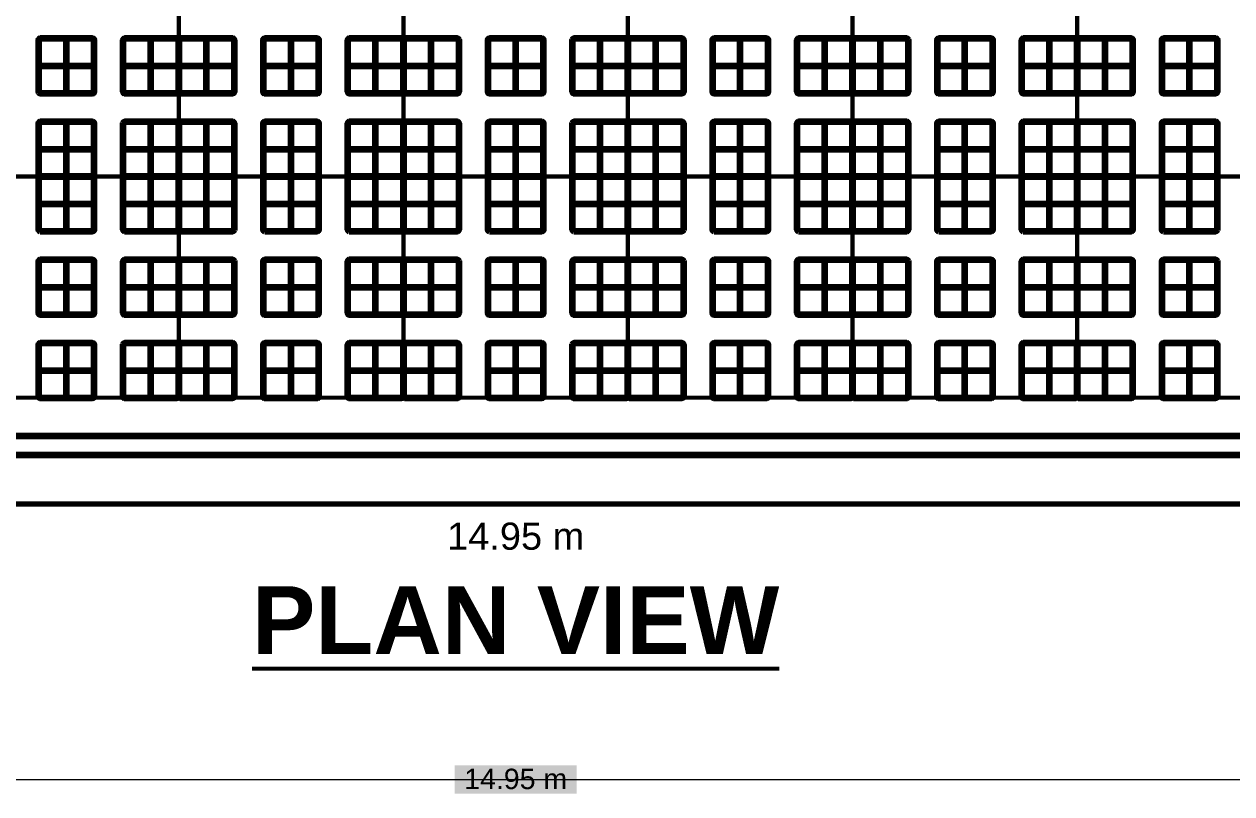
# Model space of a CAD drawing. Header units: millimetres. Extents: x 0 to 286, y 0 to 148.
# Drawn here: x 111.2 to 201, y 0.1 to 57.3 of the extents above; entities that cross this region are included whole.
import ezdxf

# ---------------------------------------------------------------- set-up
doc = ezdxf.new("R2010")
doc.units = ezdxf.units.MM
for name, color, linetype in [('FILL', 7, 'Continuous'), ('LINES', 7, 'Continuous'), ('TEXT', 7, 'Continuous')]:
    doc.layers.add(name, color=color, linetype=linetype)
doc.styles.add('ARIAL', font='arial.ttf')
doc.styles.add('ARIAL_BOLD', font='arialbd.ttf')

msp = doc.modelspace()

# ---------------------------------------------------------------- hatches: boundary and pattern name
at = {"layer": 'FILL', "true_color": 0xffffff}
msp.add_hatch(color=7, dxfattribs=at).paths.add_polyline_path([(143.218, 2.224), (152.277, 2.224), (152.277, 0.108), (143.218, 0.108)])

# ---------------------------------------------------------------- linework, layer by layer
at = {"layer": 'LINES', "lineweight": 106}
for p, q in [((114.335, 52.189), (114.335, 56.248)), ((120.617, 52.189), (120.617, 56.248)), ((124.76, 52.189), (124.76, 56.248)), ((131.041, 52.189), (131.041, 56.248)), ((137.323, 52.189), (137.323, 56.248)), ((141.466, 52.189), (141.466, 56.248)), ((147.747, 52.189), (147.747, 56.248)), ((154.029, 52.189), (154.029, 56.248)), ((158.172, 52.189), (158.172, 56.248)), ((164.453, 52.189), (164.453, 56.248)), ((170.735, 52.189), (170.735, 56.248)), ((174.878, 52.189), (174.878, 56.248)), ((181.159, 52.189), (181.159, 56.248)), ((187.441, 52.189), (187.441, 56.248)), ((191.584, 52.189), (191.584, 56.248)), ((197.865, 52.189), (197.865, 56.248)), ((112.264, 54.219), (116.407, 54.219)), ((118.545, 54.219), (122.688, 54.219)), ((122.688, 54.219), (126.831, 54.219)), ((128.97, 54.219), (133.113, 54.219)), ((135.251, 54.219), (139.394, 54.219)), ((139.394, 54.219), (143.537, 54.219)), ((145.676, 54.219), (149.819, 54.219)), ((151.957, 54.219), (156.1, 54.219)), ((156.1, 54.219), (160.243, 54.219)), ((162.382, 54.219), (166.525, 54.219)), ((168.663, 54.219), (172.806, 54.219)), ((172.806, 54.219), (176.949, 54.219)), ((179.088, 54.219), (183.231, 54.219)), ((185.369, 54.219), (189.512, 54.219)), ((189.512, 54.219), (193.655, 54.219)), ((195.794, 54.219), (199.937, 54.219)), ((114.335, 45.992), (114.335, 50.051)), ((120.617, 45.992), (120.617, 50.051)), ((124.76, 45.992), (124.76, 50.051)), ((131.041, 45.992), (131.041, 50.051)), ((137.323, 45.992), (137.323, 50.051)), ((141.466, 45.992), (141.466, 50.051)), ((147.747, 45.992), (147.747, 50.051)), ((154.029, 45.992), (154.029, 50.051)), ((158.172, 45.992), (158.172, 50.051)), ((164.453, 45.992), (164.453, 50.051)), ((170.735, 45.992), (170.735, 50.051)), ((174.878, 45.992), (174.878, 50.051)), ((181.159, 45.992), (181.159, 50.051)), ((187.441, 45.992), (187.441, 50.051)), ((191.584, 45.992), (191.584, 50.051)), ((197.865, 45.992), (197.865, 50.051)), ((112.264, 48.021), (116.407, 48.021)), ((118.545, 48.021), (122.688, 48.021)), ((122.688, 48.021), (126.831, 48.021)), ((128.97, 48.021), (133.113, 48.021)), ((135.251, 48.021), (139.394, 48.021)), ((139.394, 48.021), (143.537, 48.021)), ((145.676, 48.021), (149.819, 48.021)), ((151.957, 48.021), (156.1, 48.021)), ((156.1, 48.021), (160.243, 48.021)), ((162.382, 48.021), (166.525, 48.021)), ((168.663, 48.021), (172.806, 48.021)), ((172.806, 48.021), (176.949, 48.021)), ((179.088, 48.021), (183.231, 48.021)), ((185.369, 48.021), (189.512, 48.021)), ((189.512, 48.021), (193.655, 48.021)), ((195.794, 48.021), (199.937, 48.021)), ((114.335, 41.934), (114.335, 45.992)), ((120.617, 41.934), (120.617, 45.992)), ((124.76, 41.934), (124.76, 45.992)), ((131.041, 41.934), (131.041, 45.992)), ((137.323, 41.934), (137.323, 45.992)), ((141.466, 41.934), (141.466, 45.992)), ((147.747, 41.934), (147.747, 45.992)), ((154.029, 41.934), (154.029, 45.992)), ((158.172, 41.934), (158.172, 45.992)), ((164.453, 41.934), (164.453, 45.992)), ((170.735, 41.934), (170.735, 45.992)), ((174.878, 41.934), (174.878, 45.992)), ((181.159, 41.934), (181.159, 45.992)), ((187.441, 41.934), (187.441, 45.992)), ((191.584, 41.934), (191.584, 45.992)), ((197.865, 41.934), (197.865, 45.992)), ((112.264, 43.963), (116.407, 43.963)), ((118.545, 43.963), (122.688, 43.963)), ((122.688, 43.963), (126.831, 43.963)), ((128.97, 43.963), (133.113, 43.963)), ((135.251, 43.963), (139.394, 43.963)), ((139.394, 43.963), (143.537, 43.963)), ((145.676, 43.963), (149.819, 43.963)), ((151.957, 43.963), (156.1, 43.963)), ((156.1, 43.963), (160.243, 43.963)), ((162.382, 43.963), (166.525, 43.963)), ((168.663, 43.963), (172.806, 43.963)), ((172.806, 43.963), (176.949, 43.963)), ((179.088, 43.963), (183.231, 43.963)), ((185.369, 43.963), (189.512, 43.963)), ((189.512, 43.963), (193.655, 43.963)), ((195.794, 43.963), (199.937, 43.963)), ((114.335, 35.737), (114.335, 39.795)), ((120.617, 35.737), (120.617, 39.795)), ((124.76, 35.737), (124.76, 39.795)), ((131.041, 35.737), (131.041, 39.795)), ((137.323, 35.737), (137.323, 39.795)), ((141.466, 35.737), (141.466, 39.795)), ((147.747, 35.737), (147.747, 39.795)), ((154.029, 35.737), (154.029, 39.795)), ((158.172, 35.737), (158.172, 39.795)), ((164.453, 35.737), (164.453, 39.795)), ((170.735, 35.737), (170.735, 39.795)), ((174.878, 35.737), (174.878, 39.795)), ((181.159, 35.737), (181.159, 39.795)), ((187.441, 35.737), (187.441, 39.795)), ((191.584, 35.737), (191.584, 39.795)), ((197.865, 35.737), (197.865, 39.795)), ((112.264, 37.766), (116.407, 37.766)), ((118.545, 37.766), (122.688, 37.766)), ((122.688, 37.766), (126.831, 37.766)), ((128.97, 37.766), (133.113, 37.766)), ((135.251, 37.766), (139.394, 37.766)), ((139.394, 37.766), (143.537, 37.766)), ((145.676, 37.766), (149.819, 37.766)), ((151.957, 37.766), (156.1, 37.766)), ((156.1, 37.766), (160.243, 37.766)), ((162.382, 37.766), (166.525, 37.766)), ((168.663, 37.766), (172.806, 37.766)), ((172.806, 37.766), (176.949, 37.766)), ((179.088, 37.766), (183.231, 37.766)), ((185.369, 37.766), (189.512, 37.766)), ((189.512, 37.766), (193.655, 37.766)), ((195.794, 37.766), (199.937, 37.766)), ((114.335, 29.54), (114.335, 33.598)), ((120.617, 29.54), (120.617, 33.598)), ((124.76, 29.54), (124.76, 33.598)), ((131.041, 29.54), (131.041, 33.598)), ((137.323, 29.54), (137.323, 33.598)), ((141.466, 29.54), (141.466, 33.598)), ((147.747, 29.54), (147.747, 33.598)), ((154.029, 29.54), (154.029, 33.598)), ((158.172, 29.54), (158.172, 33.598)), ((164.453, 29.54), (164.453, 33.598)), ((170.735, 29.54), (170.735, 33.598)), ((174.878, 29.54), (174.878, 33.598)), ((181.159, 29.54), (181.159, 33.598)), ((187.441, 29.54), (187.441, 33.598)), ((191.584, 29.54), (191.584, 33.598)), ((197.865, 29.54), (197.865, 33.598)), ((112.264, 31.569), (116.407, 31.569)), ((118.545, 31.569), (122.688, 31.569)), ((122.688, 31.569), (126.831, 31.569)), ((128.97, 31.569), (133.113, 31.569)), ((135.251, 31.569), (139.394, 31.569)), ((139.394, 31.569), (143.537, 31.569)), ((145.676, 31.569), (149.819, 31.569)), ((151.957, 31.569), (156.1, 31.569)), ((156.1, 31.569), (160.243, 31.569)), ((162.382, 31.569), (166.525, 31.569)), ((168.663, 31.569), (172.806, 31.569)), ((172.806, 31.569), (176.949, 31.569)), ((179.088, 31.569), (183.231, 31.569)), ((185.369, 31.569), (189.512, 31.569)), ((189.512, 31.569), (193.655, 31.569)), ((195.794, 31.569), (199.937, 31.569))]:
    msp.add_line(p, q, dxfattribs=at)
at = {"layer": 'LINES', "lineweight": 53}
msp.add_line((128.147, 9.431), (167.348, 9.431), dxfattribs=at)
at = {"layer": 'LINES', "lineweight": 20}
msp.add_line((39.158, 1.166), (256.336, 1.166), dxfattribs=at)
at = {"layer": 'LINES', "lineweight": 70, "true_color": 0xff0000}
msp.add_lwpolyline([(31.246, 136.168), (264.248, 136.168), (264.248, 21.627), (31.246, 21.627)], close=True, dxfattribs=at)
at = {"layer": 'LINES', "lineweight": 90}
for points in [[(37.747, 25.306), (257.747, 25.306, 0.414214), (260.569, 28.128), (260.569, 129.667, 0.414214), (257.747, 132.489), (37.747, 132.489, 0.414214), (34.925, 129.667), (34.925, 28.128, 0.414214)], [(39.158, 26.717), (256.336, 26.717, 0.414214), (259.158, 29.54), (259.158, 128.256, 0.414214), (256.336, 131.078), (39.158, 131.078, 0.414214), (36.336, 128.256), (36.336, 29.54, 0.414214)]]:
    msp.add_lwpolyline(points, format="xyb", close=True, dxfattribs=at)
at = {"layer": 'LINES', "lineweight": 53}
for points in [[(105.982, 62.445), (122.688, 62.445), (122.688, 45.992), (105.982, 45.992)], [(122.688, 62.445), (139.394, 62.445), (139.394, 45.992), (122.688, 45.992)], [(139.394, 62.445), (156.1, 62.445), (156.1, 45.992), (139.394, 45.992)], [(156.1, 62.445), (172.806, 62.445), (172.806, 45.992), (156.1, 45.992)], [(172.806, 62.445), (189.512, 62.445), (189.512, 45.992), (172.806, 45.992)], [(189.512, 62.445), (206.218, 62.445), (206.218, 45.992), (189.512, 45.992)], [(105.982, 45.992), (122.688, 45.992), (122.688, 29.54), (105.982, 29.54)], [(122.688, 45.992), (139.394, 45.992), (139.394, 29.54), (122.688, 29.54)], [(139.394, 45.992), (156.1, 45.992), (156.1, 29.54), (139.394, 29.54)], [(156.1, 45.992), (172.806, 45.992), (172.806, 29.54), (156.1, 29.54)], [(172.806, 45.992), (189.512, 45.992), (189.512, 29.54), (172.806, 29.54)], [(189.512, 45.992), (206.218, 45.992), (206.218, 29.54), (189.512, 29.54)]]:
    msp.add_lwpolyline(points, close=True, dxfattribs=at)
at = {"layer": 'LINES', "lineweight": 106}
for points in [[(112.386, 52.189), (116.285, 52.189, 0.414136), (116.407, 52.311), (116.407, 56.126, 0.414239), (116.285, 56.248), (112.386, 56.248, 0.414265), (112.264, 56.126), (112.264, 52.311, 0.414214)], [(118.667, 52.189), (122.566, 52.189, 0.414188), (122.688, 52.311), (122.688, 56.126, 0.414188), (122.566, 56.248), (118.667, 56.248, 0.414239), (118.545, 56.126), (118.545, 52.311, 0.414239)], [(122.81, 52.189), (126.709, 52.189, 0.414136), (126.831, 52.311), (126.831, 56.126, 0.414239), (126.709, 56.248), (122.81, 56.248, 0.414265), (122.688, 56.126), (122.688, 52.311, 0.414214)], [(129.092, 52.189), (132.991, 52.189, 0.414214), (133.113, 52.311), (133.113, 56.126, 0.414162), (132.991, 56.248), (129.092, 56.248, 0.414265), (128.97, 56.126), (128.97, 52.311, 0.414214)], [(135.373, 52.189), (139.272, 52.189, 0.41411), (139.394, 52.311), (139.394, 56.126, 0.414265), (139.272, 56.248), (135.373, 56.248, 0.414265), (135.251, 56.126), (135.251, 52.311, 0.414214)], [(139.516, 52.189), (143.415, 52.189, 0.414214), (143.537, 52.311), (143.537, 56.126, 0.414162), (143.415, 56.248), (139.516, 56.248, 0.414265), (139.394, 56.126), (139.394, 52.311, 0.414214)], [(145.798, 52.189), (149.697, 52.189, 0.41411), (149.819, 52.311), (149.819, 56.126, 0.414265), (149.697, 56.248), (145.798, 56.248, 0.414265), (145.676, 56.126), (145.676, 52.311, 0.414214)], [(152.079, 52.189), (155.978, 52.189, 0.414214), (156.1, 52.311), (156.1, 56.126, 0.414162), (155.978, 56.248), (152.079, 56.248, 0.414188), (151.957, 56.126), (151.957, 52.311, 0.414291)], [(156.222, 52.189), (160.121, 52.189, 0.414136), (160.243, 52.311), (160.243, 56.126, 0.414239), (160.121, 56.248), (156.222, 56.248, 0.414265), (156.1, 56.126), (156.1, 52.311, 0.414214)], [(162.504, 52.189), (166.403, 52.189, 0.414214), (166.525, 52.311), (166.525, 56.126, 0.414162), (166.403, 56.248), (162.504, 56.248, 0.414162), (162.382, 56.126), (162.382, 52.311, 0.414317)], [(168.785, 52.189), (172.684, 52.189, 0.414214), (172.806, 52.311), (172.806, 56.126, 0.414162), (172.684, 56.248), (168.785, 56.248, 0.414265), (168.663, 56.126), (168.663, 52.311, 0.414214)], [(172.928, 52.189), (176.827, 52.189, 0.414214), (176.949, 52.311), (176.949, 56.126, 0.414162), (176.827, 56.248), (172.928, 56.248, 0.414162), (172.806, 56.126), (172.806, 52.311, 0.414317)], [(179.21, 52.189), (183.109, 52.189, 0.414214), (183.231, 52.311), (183.231, 56.126, 0.414162), (183.109, 56.248), (179.21, 56.248, 0.414265), (179.088, 56.126), (179.088, 52.311, 0.414214)], [(185.491, 52.189), (189.39, 52.189, 0.414214), (189.512, 52.311), (189.512, 56.126, 0.414162), (189.39, 56.248), (185.491, 56.248, 0.414265), (185.369, 56.126), (185.369, 52.311, 0.414214)], [(189.634, 52.189), (193.533, 52.189, 0.414214), (193.655, 52.311), (193.655, 56.126, 0.414162), (193.533, 56.248), (189.634, 56.248, 0.414265), (189.512, 56.126), (189.512, 52.311, 0.414214)], [(195.916, 52.189), (199.815, 52.189, 0.414162), (199.937, 52.311), (199.937, 56.126, 0.414214), (199.815, 56.248), (195.916, 56.248, 0.414265), (195.794, 56.126), (195.794, 52.311, 0.414214)], [(112.386, 45.992), (116.285, 45.992, 0.414136), (116.407, 46.114), (116.407, 49.929, 0.414291), (116.285, 50.051), (112.386, 50.051, 0.414214), (112.264, 49.929), (112.264, 46.114, 0.414214)], [(118.667, 45.992), (122.566, 45.992, 0.414188), (122.688, 46.114), (122.688, 49.929, 0.414239), (122.566, 50.051), (118.667, 50.051, 0.414188), (118.545, 49.929), (118.545, 46.114, 0.414239)], [(122.81, 45.992), (126.709, 45.992, 0.414136), (126.831, 46.114), (126.831, 49.929, 0.414291), (126.709, 50.051), (122.81, 50.051, 0.414214), (122.688, 49.929), (122.688, 46.114, 0.414214)], [(129.092, 45.992), (132.991, 45.992, 0.414214), (133.113, 46.114), (133.113, 49.929, 0.414214), (132.991, 50.051), (129.092, 50.051, 0.414214), (128.97, 49.929), (128.97, 46.114, 0.414214)], [(135.373, 45.992), (139.272, 45.992, 0.41411), (139.394, 46.114), (139.394, 49.929, 0.414317), (139.272, 50.051), (135.373, 50.051, 0.414214), (135.251, 49.929), (135.251, 46.114, 0.414214)], [(139.516, 45.992), (143.415, 45.992, 0.414214), (143.537, 46.114), (143.537, 49.929, 0.414214), (143.415, 50.051), (139.516, 50.051, 0.414214), (139.394, 49.929), (139.394, 46.114, 0.414214)], [(145.798, 45.992), (149.697, 45.992, 0.41411), (149.819, 46.114), (149.819, 49.929, 0.414317), (149.697, 50.051), (145.798, 50.051, 0.414214), (145.676, 49.929), (145.676, 46.114, 0.414214)], [(152.079, 45.992), (155.978, 45.992, 0.414214), (156.1, 46.114), (156.1, 49.929, 0.414214), (155.978, 50.051), (152.079, 50.051, 0.414136), (151.957, 49.929), (151.957, 46.114, 0.414291)], [(156.222, 45.992), (160.121, 45.992, 0.414136), (160.243, 46.114), (160.243, 49.929, 0.414291), (160.121, 50.051), (156.222, 50.051, 0.414214), (156.1, 49.929), (156.1, 46.114, 0.414214)], [(162.504, 45.992), (166.403, 45.992, 0.414214), (166.525, 46.114), (166.525, 49.929, 0.414214), (166.403, 50.051), (162.504, 50.051, 0.41411), (162.382, 49.929), (162.382, 46.114, 0.414317)], [(168.785, 45.992), (172.684, 45.992, 0.414214), (172.806, 46.114), (172.806, 49.929, 0.414214), (172.684, 50.051), (168.785, 50.051, 0.414214), (168.663, 49.929), (168.663, 46.114, 0.414214)], [(172.928, 45.992), (176.827, 45.992, 0.414214), (176.949, 46.114), (176.949, 49.929, 0.414214), (176.827, 50.051), (172.928, 50.051, 0.41411), (172.806, 49.929), (172.806, 46.114, 0.414317)], [(179.21, 45.992), (183.109, 45.992, 0.414214), (183.231, 46.114), (183.231, 49.929, 0.414214), (183.109, 50.051), (179.21, 50.051, 0.414214), (179.088, 49.929), (179.088, 46.114, 0.414214)], [(185.491, 45.992), (189.39, 45.992, 0.414214), (189.512, 46.114), (189.512, 49.929, 0.414214), (189.39, 50.051), (185.491, 50.051, 0.414214), (185.369, 49.929), (185.369, 46.114, 0.414214)], [(189.634, 45.992), (193.533, 45.992, 0.414214), (193.655, 46.114), (193.655, 49.929, 0.414214), (193.533, 50.051), (189.634, 50.051, 0.414214), (189.512, 49.929), (189.512, 46.114, 0.414214)], [(195.916, 45.992), (199.815, 45.992, 0.414162), (199.937, 46.114), (199.937, 49.929, 0.414265), (199.815, 50.051), (195.916, 50.051, 0.414214), (195.794, 49.929), (195.794, 46.114, 0.414214)], [(112.386, 41.934), (116.285, 41.934, 0.414136), (116.407, 42.056), (116.407, 45.871, 0.414291), (116.285, 45.992), (112.386, 45.992, 0.414214), (112.264, 45.871), (112.264, 42.056, 0.414214)], [(118.667, 41.934), (122.566, 41.934, 0.414188), (122.688, 42.056), (122.688, 45.871, 0.414239), (122.566, 45.992), (118.667, 45.992, 0.414188), (118.545, 45.871), (118.545, 42.056, 0.414239)], [(122.81, 41.934), (126.709, 41.934, 0.414136), (126.831, 42.056), (126.831, 45.871, 0.414291), (126.709, 45.992), (122.81, 45.992, 0.414214), (122.688, 45.871), (122.688, 42.056, 0.414214)], [(129.092, 41.934), (132.991, 41.934, 0.414214), (133.113, 42.056), (133.113, 45.871, 0.414214), (132.991, 45.992), (129.092, 45.992, 0.414214), (128.97, 45.871), (128.97, 42.056, 0.414214)], [(135.373, 41.934), (139.272, 41.934, 0.41411), (139.394, 42.056), (139.394, 45.871, 0.414317), (139.272, 45.992), (135.373, 45.992, 0.414214), (135.251, 45.871), (135.251, 42.056, 0.414214)], [(139.516, 41.934), (143.415, 41.934, 0.414214), (143.537, 42.056), (143.537, 45.871, 0.414214), (143.415, 45.992), (139.516, 45.992, 0.414214), (139.394, 45.871), (139.394, 42.056, 0.414214)], [(145.798, 41.934), (149.697, 41.934, 0.41411), (149.819, 42.056), (149.819, 45.871, 0.414317), (149.697, 45.992), (145.798, 45.992, 0.414214), (145.676, 45.871), (145.676, 42.056, 0.414214)], [(152.079, 41.934), (155.978, 41.934, 0.414214), (156.1, 42.056), (156.1, 45.871, 0.414214), (155.978, 45.992), (152.079, 45.992, 0.414136), (151.957, 45.871), (151.957, 42.056, 0.414291)], [(156.222, 41.934), (160.121, 41.934, 0.414136), (160.243, 42.056), (160.243, 45.871, 0.414291), (160.121, 45.992), (156.222, 45.992, 0.414214), (156.1, 45.871), (156.1, 42.056, 0.414214)], [(162.504, 41.934), (166.403, 41.934, 0.414214), (166.525, 42.056), (166.525, 45.871, 0.414214), (166.403, 45.992), (162.504, 45.992, 0.41411), (162.382, 45.871), (162.382, 42.056, 0.414317)], [(168.785, 41.934), (172.684, 41.934, 0.414214), (172.806, 42.056), (172.806, 45.871, 0.414214), (172.684, 45.992), (168.785, 45.992, 0.414214), (168.663, 45.871), (168.663, 42.056, 0.414214)], [(172.928, 41.934), (176.827, 41.934, 0.414214), (176.949, 42.056), (176.949, 45.871, 0.414214), (176.827, 45.992), (172.928, 45.992, 0.41411), (172.806, 45.871), (172.806, 42.056, 0.414317)], [(179.21, 41.934), (183.109, 41.934, 0.414214), (183.231, 42.056), (183.231, 45.871, 0.414214), (183.109, 45.992), (179.21, 45.992, 0.414214), (179.088, 45.871), (179.088, 42.056, 0.414214)], [(185.491, 41.934), (189.39, 41.934, 0.414214), (189.512, 42.056), (189.512, 45.871, 0.414214), (189.39, 45.992), (185.491, 45.992, 0.414214), (185.369, 45.871), (185.369, 42.056, 0.414214)], [(189.634, 41.934), (193.533, 41.934, 0.414214), (193.655, 42.056), (193.655, 45.871, 0.414214), (193.533, 45.992), (189.634, 45.992, 0.414214), (189.512, 45.871), (189.512, 42.056, 0.414214)], [(195.916, 41.934), (199.815, 41.934, 0.414162), (199.937, 42.056), (199.937, 45.871, 0.414265), (199.815, 45.992), (195.916, 45.992, 0.414214), (195.794, 45.871), (195.794, 42.056, 0.414214)], [(112.386, 35.737), (116.285, 35.737, 0.414136), (116.407, 35.858), (116.407, 39.673, 0.414188), (116.285, 39.795), (112.386, 39.795, 0.414317), (112.264, 39.673), (112.264, 35.858, 0.414214)], [(118.667, 35.737), (122.566, 35.737, 0.414188), (122.688, 35.858), (122.688, 39.673, 0.414136), (122.566, 39.795), (118.667, 39.795, 0.414291), (118.545, 39.673), (118.545, 35.858, 0.414239)], [(122.81, 35.737), (126.709, 35.737, 0.414136), (126.831, 35.858), (126.831, 39.673, 0.414188), (126.709, 39.795), (122.81, 39.795, 0.414317), (122.688, 39.673), (122.688, 35.858, 0.414214)], [(129.092, 35.737), (132.991, 35.737, 0.414214), (133.113, 35.858), (133.113, 39.673, 0.41411), (132.991, 39.795), (129.092, 39.795, 0.414317), (128.97, 39.673), (128.97, 35.858, 0.414214)], [(135.373, 35.737), (139.272, 35.737, 0.41411), (139.394, 35.858), (139.394, 39.673, 0.414214), (139.272, 39.795), (135.373, 39.795, 0.414317), (135.251, 39.673), (135.251, 35.858, 0.414214)], [(139.516, 35.737), (143.415, 35.737, 0.414214), (143.537, 35.858), (143.537, 39.673, 0.41411), (143.415, 39.795), (139.516, 39.795, 0.414317), (139.394, 39.673), (139.394, 35.858, 0.414214)], [(145.798, 35.737), (149.697, 35.737, 0.41411), (149.819, 35.858), (149.819, 39.673, 0.414214), (149.697, 39.795), (145.798, 39.795, 0.414317), (145.676, 39.673), (145.676, 35.858, 0.414214)], [(152.079, 35.737), (155.978, 35.737, 0.414214), (156.1, 35.858), (156.1, 39.673, 0.41411), (155.978, 39.795), (152.079, 39.795, 0.414239), (151.957, 39.673), (151.957, 35.858, 0.414291)], [(156.222, 35.737), (160.121, 35.737, 0.414136), (160.243, 35.858), (160.243, 39.673, 0.414188), (160.121, 39.795), (156.222, 39.795, 0.414317), (156.1, 39.673), (156.1, 35.858, 0.414214)], [(162.504, 35.737), (166.403, 35.737, 0.414214), (166.525, 35.858), (166.525, 39.673, 0.41411), (166.403, 39.795), (162.504, 39.795, 0.414214), (162.382, 39.673), (162.382, 35.858, 0.414317)], [(168.785, 35.737), (172.684, 35.737, 0.414214), (172.806, 35.858), (172.806, 39.673, 0.41411), (172.684, 39.795), (168.785, 39.795, 0.414317), (168.663, 39.673), (168.663, 35.858, 0.414214)], [(172.928, 35.737), (176.827, 35.737, 0.414214), (176.949, 35.858), (176.949, 39.673, 0.41411), (176.827, 39.795), (172.928, 39.795, 0.414214), (172.806, 39.673), (172.806, 35.858, 0.414317)], [(179.21, 35.737), (183.109, 35.737, 0.414214), (183.231, 35.858), (183.231, 39.673, 0.41411), (183.109, 39.795), (179.21, 39.795, 0.414317), (179.088, 39.673), (179.088, 35.858, 0.414214)], [(185.491, 35.737), (189.39, 35.737, 0.414214), (189.512, 35.858), (189.512, 39.673, 0.41411), (189.39, 39.795), (185.491, 39.795, 0.414317), (185.369, 39.673), (185.369, 35.858, 0.414214)], [(189.634, 35.737), (193.533, 35.737, 0.414214), (193.655, 35.858), (193.655, 39.673, 0.41411), (193.533, 39.795), (189.634, 39.795, 0.414317), (189.512, 39.673), (189.512, 35.858, 0.414214)], [(195.916, 35.737), (199.815, 35.737, 0.414162), (199.937, 35.858), (199.937, 39.673, 0.414162), (199.815, 39.795), (195.916, 39.795, 0.414317), (195.794, 39.673), (195.794, 35.858, 0.414214)], [(112.386, 29.54), (116.285, 29.54, 0.414136), (116.407, 29.661), (116.407, 33.476, 0.414291), (116.285, 33.598), (112.386, 33.598, 0.414214), (112.264, 33.476), (112.264, 29.661, 0.414214)], [(118.667, 29.54), (122.566, 29.54, 0.414188), (122.688, 29.661), (122.688, 33.476, 0.414239), (122.566, 33.598), (118.667, 33.598, 0.414188), (118.545, 33.476), (118.545, 29.661, 0.414239)], [(122.81, 29.54), (126.709, 29.54, 0.414136), (126.831, 29.661), (126.831, 33.476, 0.414291), (126.709, 33.598), (122.81, 33.598, 0.414214), (122.688, 33.476), (122.688, 29.661, 0.414214)], [(129.092, 29.54), (132.991, 29.54, 0.414214), (133.113, 29.661), (133.113, 33.476, 0.414214), (132.991, 33.598), (129.092, 33.598, 0.414214), (128.97, 33.476), (128.97, 29.661, 0.414214)], [(135.373, 29.54), (139.272, 29.54, 0.41411), (139.394, 29.661), (139.394, 33.476, 0.414317), (139.272, 33.598), (135.373, 33.598, 0.414214), (135.251, 33.476), (135.251, 29.661, 0.414214)], [(139.516, 29.54), (143.415, 29.54, 0.414214), (143.537, 29.661), (143.537, 33.476, 0.414214), (143.415, 33.598), (139.516, 33.598, 0.414214), (139.394, 33.476), (139.394, 29.661, 0.414214)], [(145.798, 29.54), (149.697, 29.54, 0.41411), (149.819, 29.661), (149.819, 33.476, 0.414317), (149.697, 33.598), (145.798, 33.598, 0.414214), (145.676, 33.476), (145.676, 29.661, 0.414214)], [(152.079, 29.54), (155.978, 29.54, 0.414214), (156.1, 29.661), (156.1, 33.476, 0.414214), (155.978, 33.598), (152.079, 33.598, 0.414136), (151.957, 33.476), (151.957, 29.661, 0.414291)], [(156.222, 29.54), (160.121, 29.54, 0.414136), (160.243, 29.661), (160.243, 33.476, 0.414291), (160.121, 33.598), (156.222, 33.598, 0.414214), (156.1, 33.476), (156.1, 29.661, 0.414214)], [(162.504, 29.54), (166.403, 29.54, 0.414214), (166.525, 29.661), (166.525, 33.476, 0.414214), (166.403, 33.598), (162.504, 33.598, 0.41411), (162.382, 33.476), (162.382, 29.661, 0.414317)], [(168.785, 29.54), (172.684, 29.54, 0.414214), (172.806, 29.661), (172.806, 33.476, 0.414214), (172.684, 33.598), (168.785, 33.598, 0.414214), (168.663, 33.476), (168.663, 29.661, 0.414214)], [(172.928, 29.54), (176.827, 29.54, 0.414214), (176.949, 29.661), (176.949, 33.476, 0.414214), (176.827, 33.598), (172.928, 33.598, 0.41411), (172.806, 33.476), (172.806, 29.661, 0.414317)], [(179.21, 29.54), (183.109, 29.54, 0.414214), (183.231, 29.661), (183.231, 33.476, 0.414214), (183.109, 33.598), (179.21, 33.598, 0.414214), (179.088, 33.476), (179.088, 29.661, 0.414214)], [(185.491, 29.54), (189.39, 29.54, 0.414214), (189.512, 29.661), (189.512, 33.476, 0.414214), (189.39, 33.598), (185.491, 33.598, 0.414214), (185.369, 33.476), (185.369, 29.661, 0.414214)], [(189.634, 29.54), (193.533, 29.54, 0.414214), (193.655, 29.661), (193.655, 33.476, 0.414214), (193.533, 33.598), (189.634, 33.598, 0.414214), (189.512, 33.476), (189.512, 29.661, 0.414214)], [(195.916, 29.54), (199.815, 29.54, 0.414162), (199.937, 29.661), (199.937, 33.476, 0.414265), (199.815, 33.598), (195.916, 33.598, 0.414214), (195.794, 33.476), (195.794, 29.661, 0.414214)]]:
    msp.add_lwpolyline(points, format="xyb", close=True, dxfattribs=at)

# ---------------------------------------------------------------- texts
at = {"layer": 'TEXT'}
for s, height, style, p in [('14.95 m', 2.0207, 'ARIAL', (142.649, 18.251)), ('PLAN VIEW', 5.0518, 'ARIAL_BOLD', (128.147, 10.49)), ('14.95 m', 1.5155, 'ARIAL', (143.923, 0.461))]:
    msp.add_text(s, height=height, dxfattribs=dict(at, style=style)).set_placement(p)

doc.saveas('drawing.dxf')
